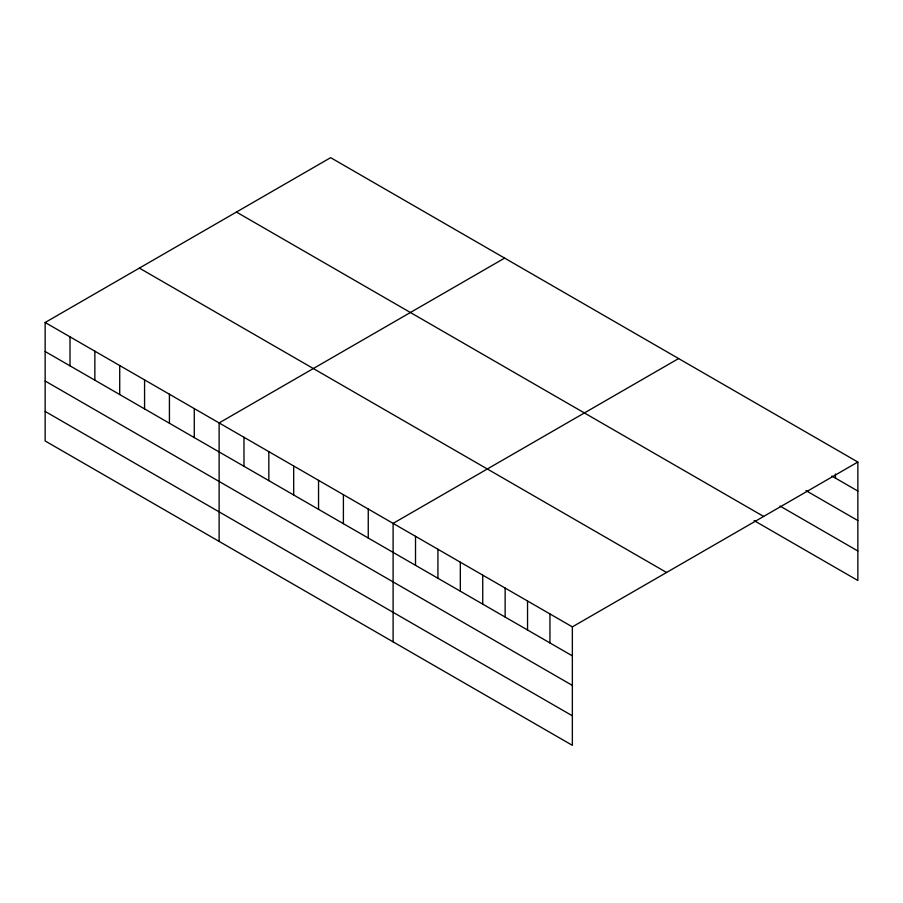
<?xml version="1.0" encoding="UTF-8"?>
<svg xmlns="http://www.w3.org/2000/svg" width="903" height="903" viewBox="0 0 903 903"><rect width="100%" height="100%" fill="white"/><g stroke="black" fill="none" stroke-linecap="round" stroke-linejoin="round"><path stroke-width="1.35" d="M572.355 685.4L572.355 626.874L45.15 322.495L45.15 440.957L572.355 745.336L572.355 685.4L45.15 381.01M45.15 322.495L330.645 157.664L857.85 462.043L857.85 580.505L754.073 520.591M504.619 258.111L219.124 422.931L219.124 541.405M678.593 358.559L393.11 523.379L393.11 641.841M572.355 626.874L857.85 462.043M831.911 476.073L857.85 491.051M805.961 490.611L857.85 520.568M780.023 506.052L857.85 550.988M236.428 212.058L763.633 516.437M139.367 268.101L666.572 572.479M45.15 351.493L572.355 655.871M45.15 411.429L572.355 715.808M835.444 473.973L835.444 478.116M549.95 613.938L549.95 642.936M527.544 601.003L527.544 630.001M505.138 588.067L505.138 617.065M482.733 575.132L482.733 604.13M460.327 562.197L460.327 591.194M437.921 549.25L437.921 578.259M415.515 536.314L415.515 565.323M368.255 509.032L368.255 538.03M343.4 494.686L343.4 523.684M318.545 480.34L318.545 509.337M293.689 465.982L293.689 494.991M268.834 451.635L268.834 480.633M243.979 437.289L243.979 466.287M194.28 408.585L194.28 437.594M169.425 394.239L169.425 423.236M144.57 379.892L144.57 408.89M119.715 365.534L119.715 394.543M94.86 351.188L94.86 380.186M70.005 336.842L70.005 365.839"/></g></svg>
